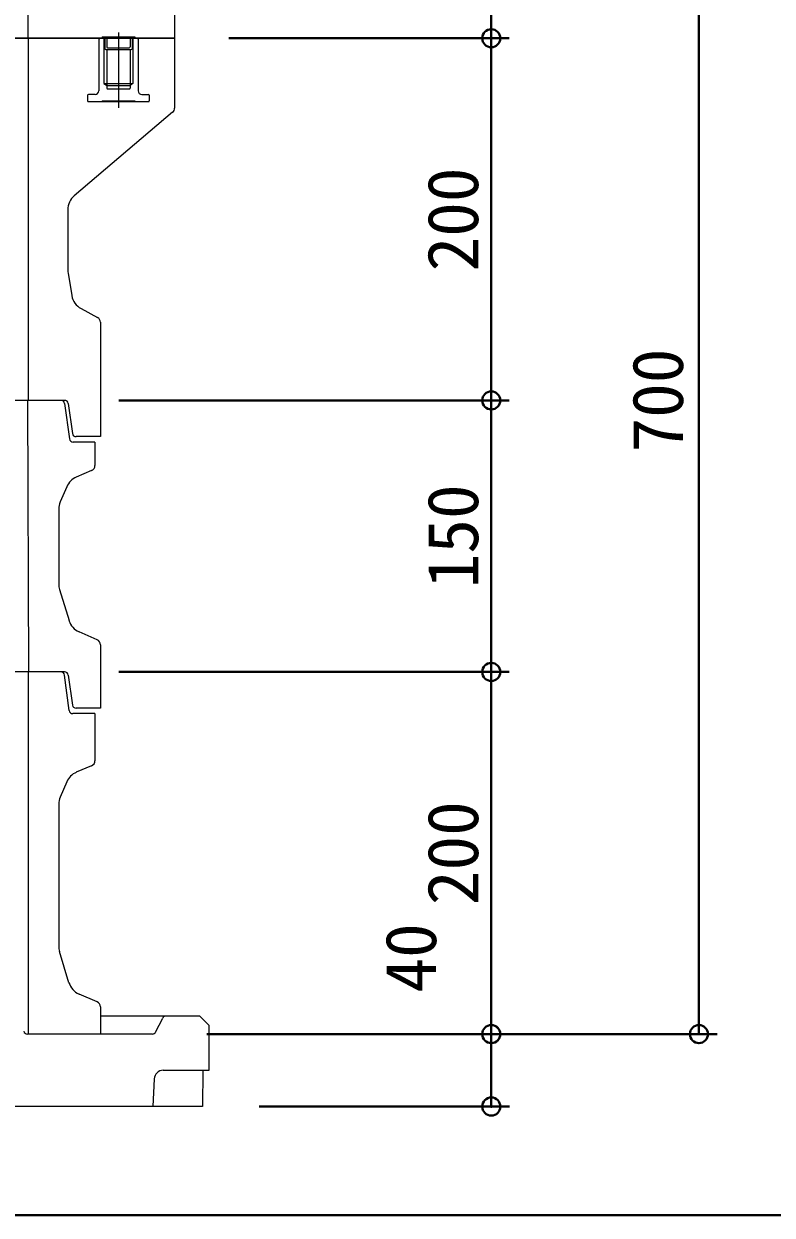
# Model space of a CAD drawing. Units: millimetres at full size, sheet at 1:20. Extents: x -5778 to 5792, y -3160 to 3160.
# Drawn here: x 653 to 1067, y 119 to 777 of the extents above; entities that cross this region are included whole.
import ezdxf
from ezdxf.enums import TextEntityAlignment as Align

# ---------------------------------------------------------------- set-up
doc = ezdxf.new("R2010")
doc.units = ezdxf.units.MM
doc.header["$LTSCALE"] = 20
doc.header["$PDMODE"] = 32
doc.header["$PDSIZE"] = 10
for name, color, linetype, lineweight in [('0-7_TEMP01', 3, 'Continuous', 18), ('0-9_躯体', 7, 'Continuous', 9), ('0-E_寸法', 1, 'Continuous', 40)]:
    doc.layers.add(name, color=color, linetype=linetype, lineweight=lineweight)
doc.styles.add('ＭＳ ゴシック', font='')
doc.styles.get('ＭＳ ゴシック').set_extended_font_data('MS Gothic')

msp = doc.modelspace()

# ---------------------------------------------------------------- linework, layer by layer
at = {"layer": '0-7_TEMP01'}
msp.add_line((74.18, 769.16), (736.18, 769.16), dxfattribs=at)
at = {"layer": '0-9_躯体'}
for p, q in [((655.18, 819.15), (655.18, 769.16)), ((736.18, 819.15), (736.18, 769.16)), ((696.18, 769.9), (714.18, 769.9)), ((696.18, 769.9), (696.18, 769.16)), ((698.68, 769.9), (698.68, 764.4)), ((705.19, 772.39), (705.19, 730.66)), ((711.69, 769.9), (711.69, 764.4)), ((714.18, 769.9), (714.18, 769.16)), ((696.18, 769.16), (405.19, 769.16)), ((655.19, 769.16), (655.19, 569.15)), ((694.78, 769.16), (694.28, 768.65)), ((694.28, 768.65), (694.28, 740.15)), ((694.78, 769.16), (697.19, 769.16)), ((697.19, 769.16), (696.18, 769.16)), ((697.19, 769.16), (713.18, 769.16)), ((697.19, 769.16), (697.63, 768.88)), ((697.19, 769.16), (697.19, 744.16)), ((697.69, 768.65), (697.69, 763.41)), ((699.19, 763.9), (711.18, 763.9)), ((712.69, 768.65), (712.69, 763.41)), ((713.18, 769.16), (712.74, 768.88)), ((713.18, 769.16), (713.18, 744.16)), ((713.18, 769.16), (714.18, 769.16)), ((713.18, 769.16), (715.58, 769.16)), ((736.18, 769.16), (714.18, 769.16)), ((715.58, 769.16), (716.08, 768.65)), ((716.08, 768.65), (716.08, 740.15)), ((736.18, 769.16), (736.18, 730.57)), ((698.18, 762.91), (712.19, 762.91)), ((698.79, 762.91), (698.79, 743.15)), ((711.59, 762.91), (711.59, 743.15)), ((697.19, 744.16), (713.18, 744.16)), ((697.19, 744.16), (698.79, 743.15)), ((713.18, 744.16), (711.59, 743.15)), ((688.13, 737.65), (688.13, 734.65)), ((692.28, 738.15), (688.63, 738.15)), ((698.79, 743.15), (698.79, 741.65)), ((698.79, 743.15), (711.59, 743.15)), ((699.28, 741.15), (711.09, 741.15)), ((711.59, 743.15), (711.59, 741.65)), ((718.09, 738.15), (721.73, 738.15)), ((722.24, 737.65), (722.24, 734.65)), ((688.63, 734.15), (721.73, 734.15)), ((696.18, 734.65), (714.18, 734.65)), ((696.18, 734.65), (696.18, 734.15)), ((714.18, 734.65), (714.18, 734.15)), ((735.1, 728.26), (680.78, 682.16)), ((677.18, 674.47), (677.18, 640.99)), ((677.32, 639.34), (679.38, 627.02)), ((684.53, 619.84), (693.6, 615)), ((675.44, 569.15), (405.19, 569.15)), ((673.44, 569.15), (405.19, 569.15)), ((654.93, 569.15), (655.44, 419.16)), ((675.43, 567.43), (678.17, 547.88)), ((677.43, 567.43), (679.75, 550.88)), ((692.19, 546.15), (680.15, 546.15)), ((695.19, 549.15), (681.73, 549.15)), ((692.19, 546.15), (692.19, 533.13)), ((690.37, 530.38), (681.86, 526.74)), ((676.61, 521.48), (672.99, 513.04)), ((672.19, 509.11), (672.19, 467.64)), ((672.62, 464.74), (677.85, 447.56)), ((693.38, 436.94), (683.4, 441.31)), ((695.19, 434.19), (695.19, 399.16)), ((675.44, 419.16), (405.19, 419.16)), ((655.19, 419.16), (655.19, 219.15)), ((677.96, 397.9), (675.41, 417.42)), ((677.43, 417.43), (679.75, 400.88)), ((692.19, 396.15), (679.94, 396.15)), ((695.19, 399.16), (681.73, 399.16)), ((692.19, 396.15), (692.19, 370.13)), ((690.37, 367.38), (681.86, 363.74)), ((676.61, 358.48), (672.99, 350.05)), ((672.19, 346.11), (672.19, 267.64)), ((677.84, 247.56), (672.62, 264.73)), ((693.38, 236.95), (683.4, 241.31)), ((695.19, 234.2), (695.19, 219.15)), ((730.19, 229.16), (695.19, 229.16)), ((725.73, 220.27), (729.63, 228.05)), ((750.19, 229.16), (730.19, 229.16)), ((755.19, 224.16), (750.19, 229.16)), ((755.19, 224.16), (755.19, 199.15)), ((695.19, 219.15), (654.83, 219.15)), ((723.94, 219.15), (654.83, 219.15)), ((755.19, 199.15), (729.94, 199.15)), ((751.74, 199.15), (751.6, 179.16)), ((724.95, 194.41), (724.19, 179.16)), ((751.6, 179.16), (405.19, 179.16))]:
    msp.add_line(p, q, dxfattribs=at)
msp.add_lwpolyline([(695.19, 612.36), (695.19, 569.15), (695.19, 549.15)], dxfattribs=at)
for centre, radius, start, end in [((697.19, 768.65), 0.5, 0, 90), ((698.18, 763.41), 0.5, 180, 270), ((699.19, 764.4), 0.5, 180, 270), ((711.18, 764.4), 0.5, 270, 0), ((712.19, 763.41), 0.5, 270, 0), ((713.18, 768.65), 0.5, 90, 180), ((688.63, 737.65), 0.5, 90, 180), ((692.28, 740.15), 2, 270, 0), ((699.28, 741.65), 0.5, 180, 270), ((711.09, 741.65), 0.5, 270, 0), ((718.09, 740.15), 2, 180, 270), ((721.73, 737.65), 0.5, 0, 90), ((688.63, 734.65), 0.5, 180, 270), ((721.73, 734.65), 0.5, 270, 0), ((733.18, 730.57), 3, 309.805, 0), ((687.19, 674.47), 10, 129.806, 180), ((687.19, 640.99), 10, 180, 189.462), ((689.24, 628.66), 10, 189.462, 241.928), ((692.19, 612.36), 3, 0, 61.927), ((673.44, 567.15), 2, 7.999, 90), ((675.44, 567.15), 2, 7.999, 90), ((680.15, 548.15), 2, 187.999, 270), ((681.73, 551.15), 2, 187.999, 270), ((689.18, 533.13), 3, 293.199, 0), ((685.8, 517.54), 10, 113.199, 156.801), ((682.19, 509.11), 10, 156.801, 180), ((682.19, 467.64), 10, 180, 196.928), ((687.41, 450.48), 10, 196.928, 246.371), ((692.19, 434.19), 3, 0, 66.371), ((673.42, 417.15), 2, 7.431, 90), ((675.44, 417.15), 2, 7.999, 90), ((679.94, 398.15), 2, 187.431, 270), ((681.73, 401.15), 2, 187.999, 270), ((689.18, 370.13), 3, 293.199, 0), ((685.8, 354.54), 10, 113.199, 156.801), ((682.19, 346.11), 10, 156.801, 180), ((682.19, 267.64), 10, 180, 196.928), ((687.41, 250.47), 10, 196.928, 246.371), ((692.19, 234.2), 3, 0, 66.371), ((731.42, 227.15), 2, 90, 153.435), ((654.83, 221.15), 2, 191.309, 270), ((723.94, 221.15), 2, 270, 333.435), ((729.94, 194.16), 5, 90, 177.138)]:
    msp.add_arc(centre, radius, start, end, dxfattribs=at)
at = {"layer": '0-E_寸法'}
for p, q in [((1026.07, 919.16), (1026.07, 219.15)), ((911.26, 819.15), (911.26, 769.16)), ((766.18, 769.16), (921.26, 769.16)), ((766.18, 769.16), (921.26, 769.16)), ((911.26, 769.16), (911.26, 569.15)), ((705.44, 569.15), (921.26, 569.15)), ((705.44, 569.15), (921.26, 569.15)), ((911.26, 569.15), (911.26, 419.16)), ((705.44, 419.16), (921.26, 419.16)), ((705.44, 419.16), (921.26, 419.16)), ((911.26, 419.16), (911.26, 219.15)), ((753.95, 219.15), (921.26, 219.15)), ((753.95, 219.15), (1036.07, 219.15)), ((755.36, 219.15), (921.29, 219.15)), ((911.29, 219.15), (911.29, 179.16)), ((783, 179.16), (921.29, 179.16)), ((435.18, 119.16), (1135.68, 119.16))]:
    msp.add_line(p, q, dxfattribs=at)
for p in [(911.26, 769.16), (911.26, 569.15), (911.26, 419.16), (911.26, 219.15), (911.29, 219.15), (1026.07, 219.15), (911.29, 179.16)]:
    msp.add_point(p, dxfattribs=at)

# ---------------------------------------------------------------- texts
at = {"layer": '0-E_寸法', "style": 'ＭＳ ゴシック'}
for s, p in [('200', (912.48, 640.36)), ('700', (1025.71, 540.36)), ('150', (912.48, 465.36)), ('200', (912.48, 290.36)), ('40', (889.24, 242.09))]:
    msp.add_text(s, height=28.15, rotation=90, dxfattribs=at).set_placement(p, align=Align.BOTTOM_LEFT)

doc.saveas('drawing.dxf')
